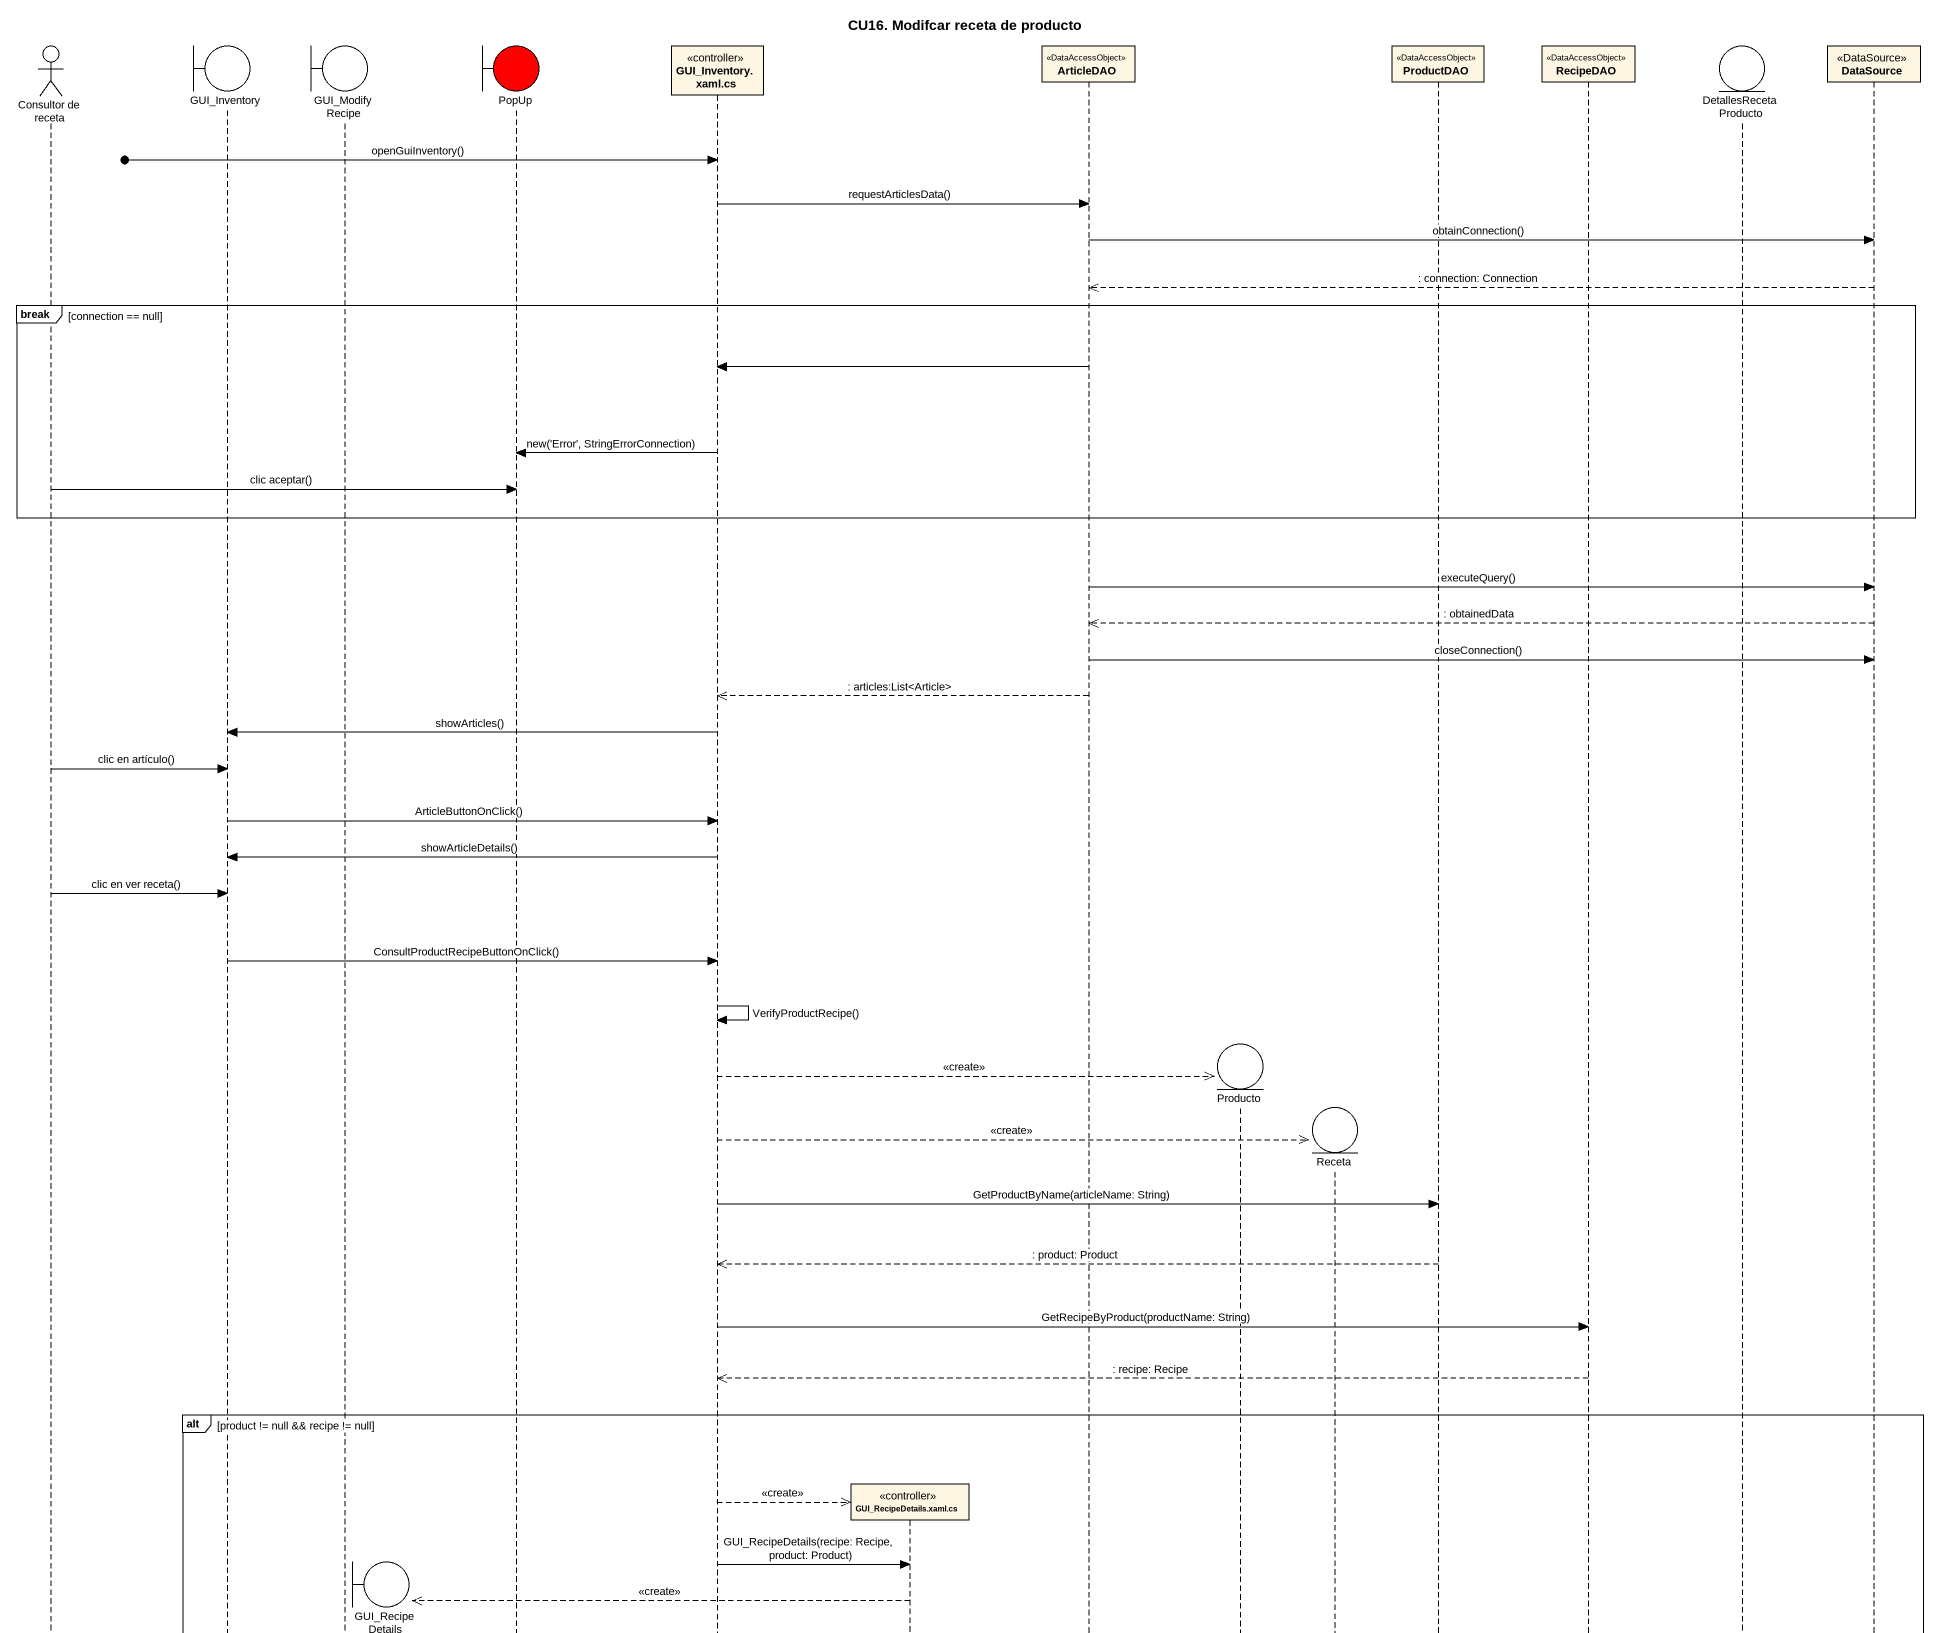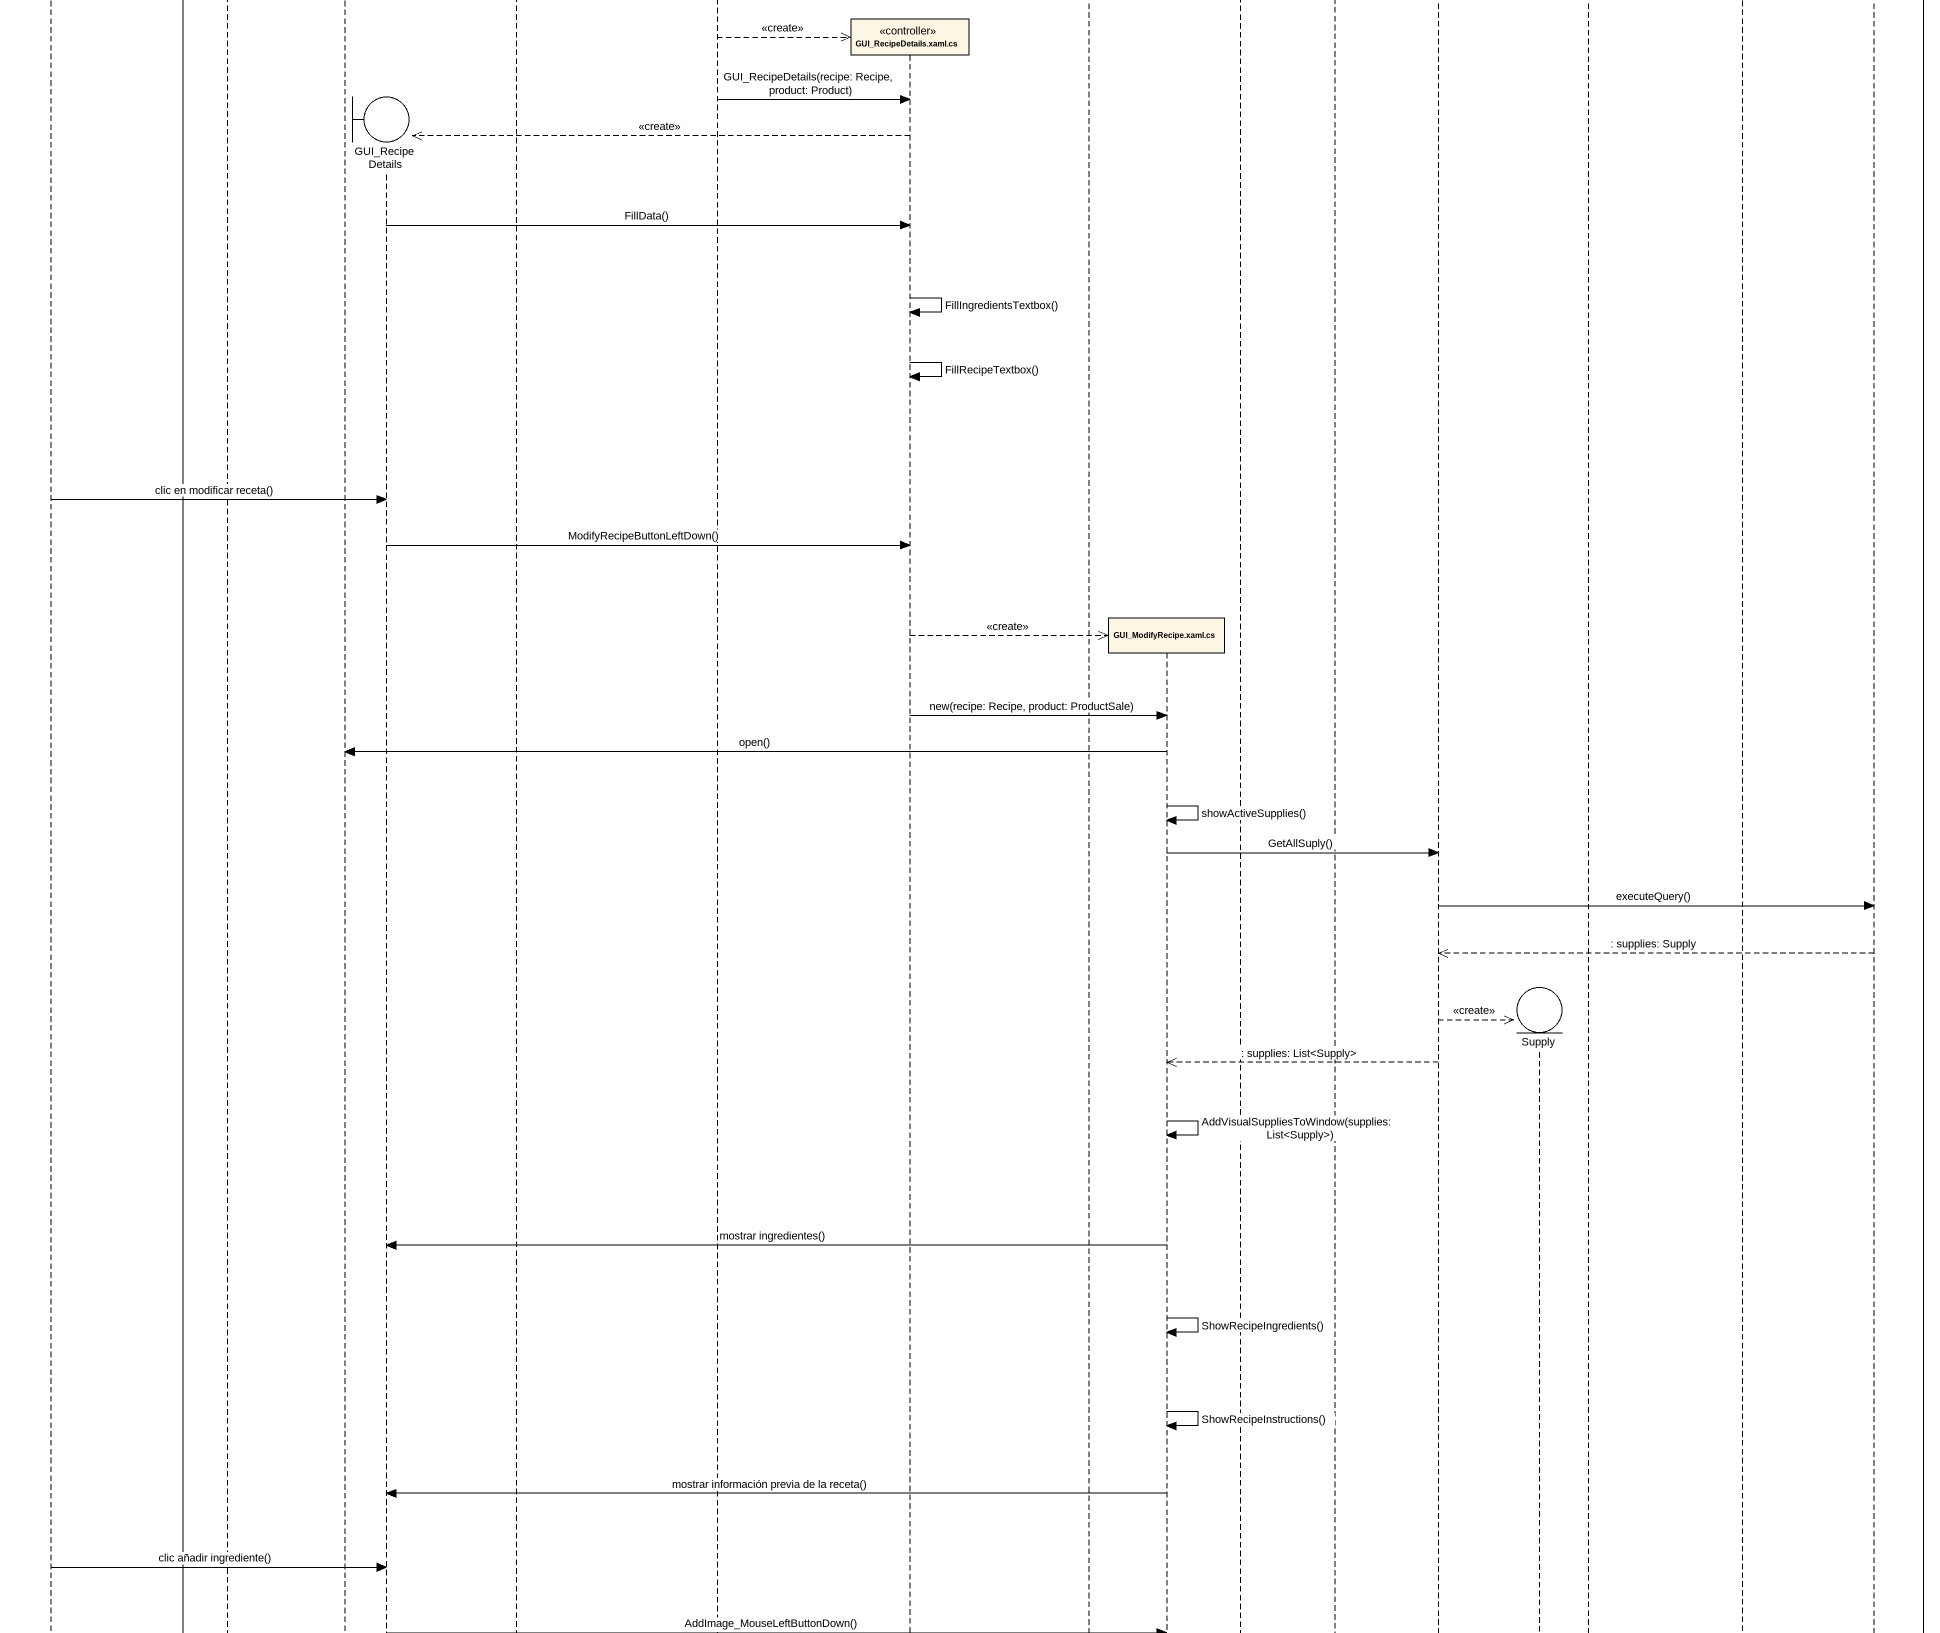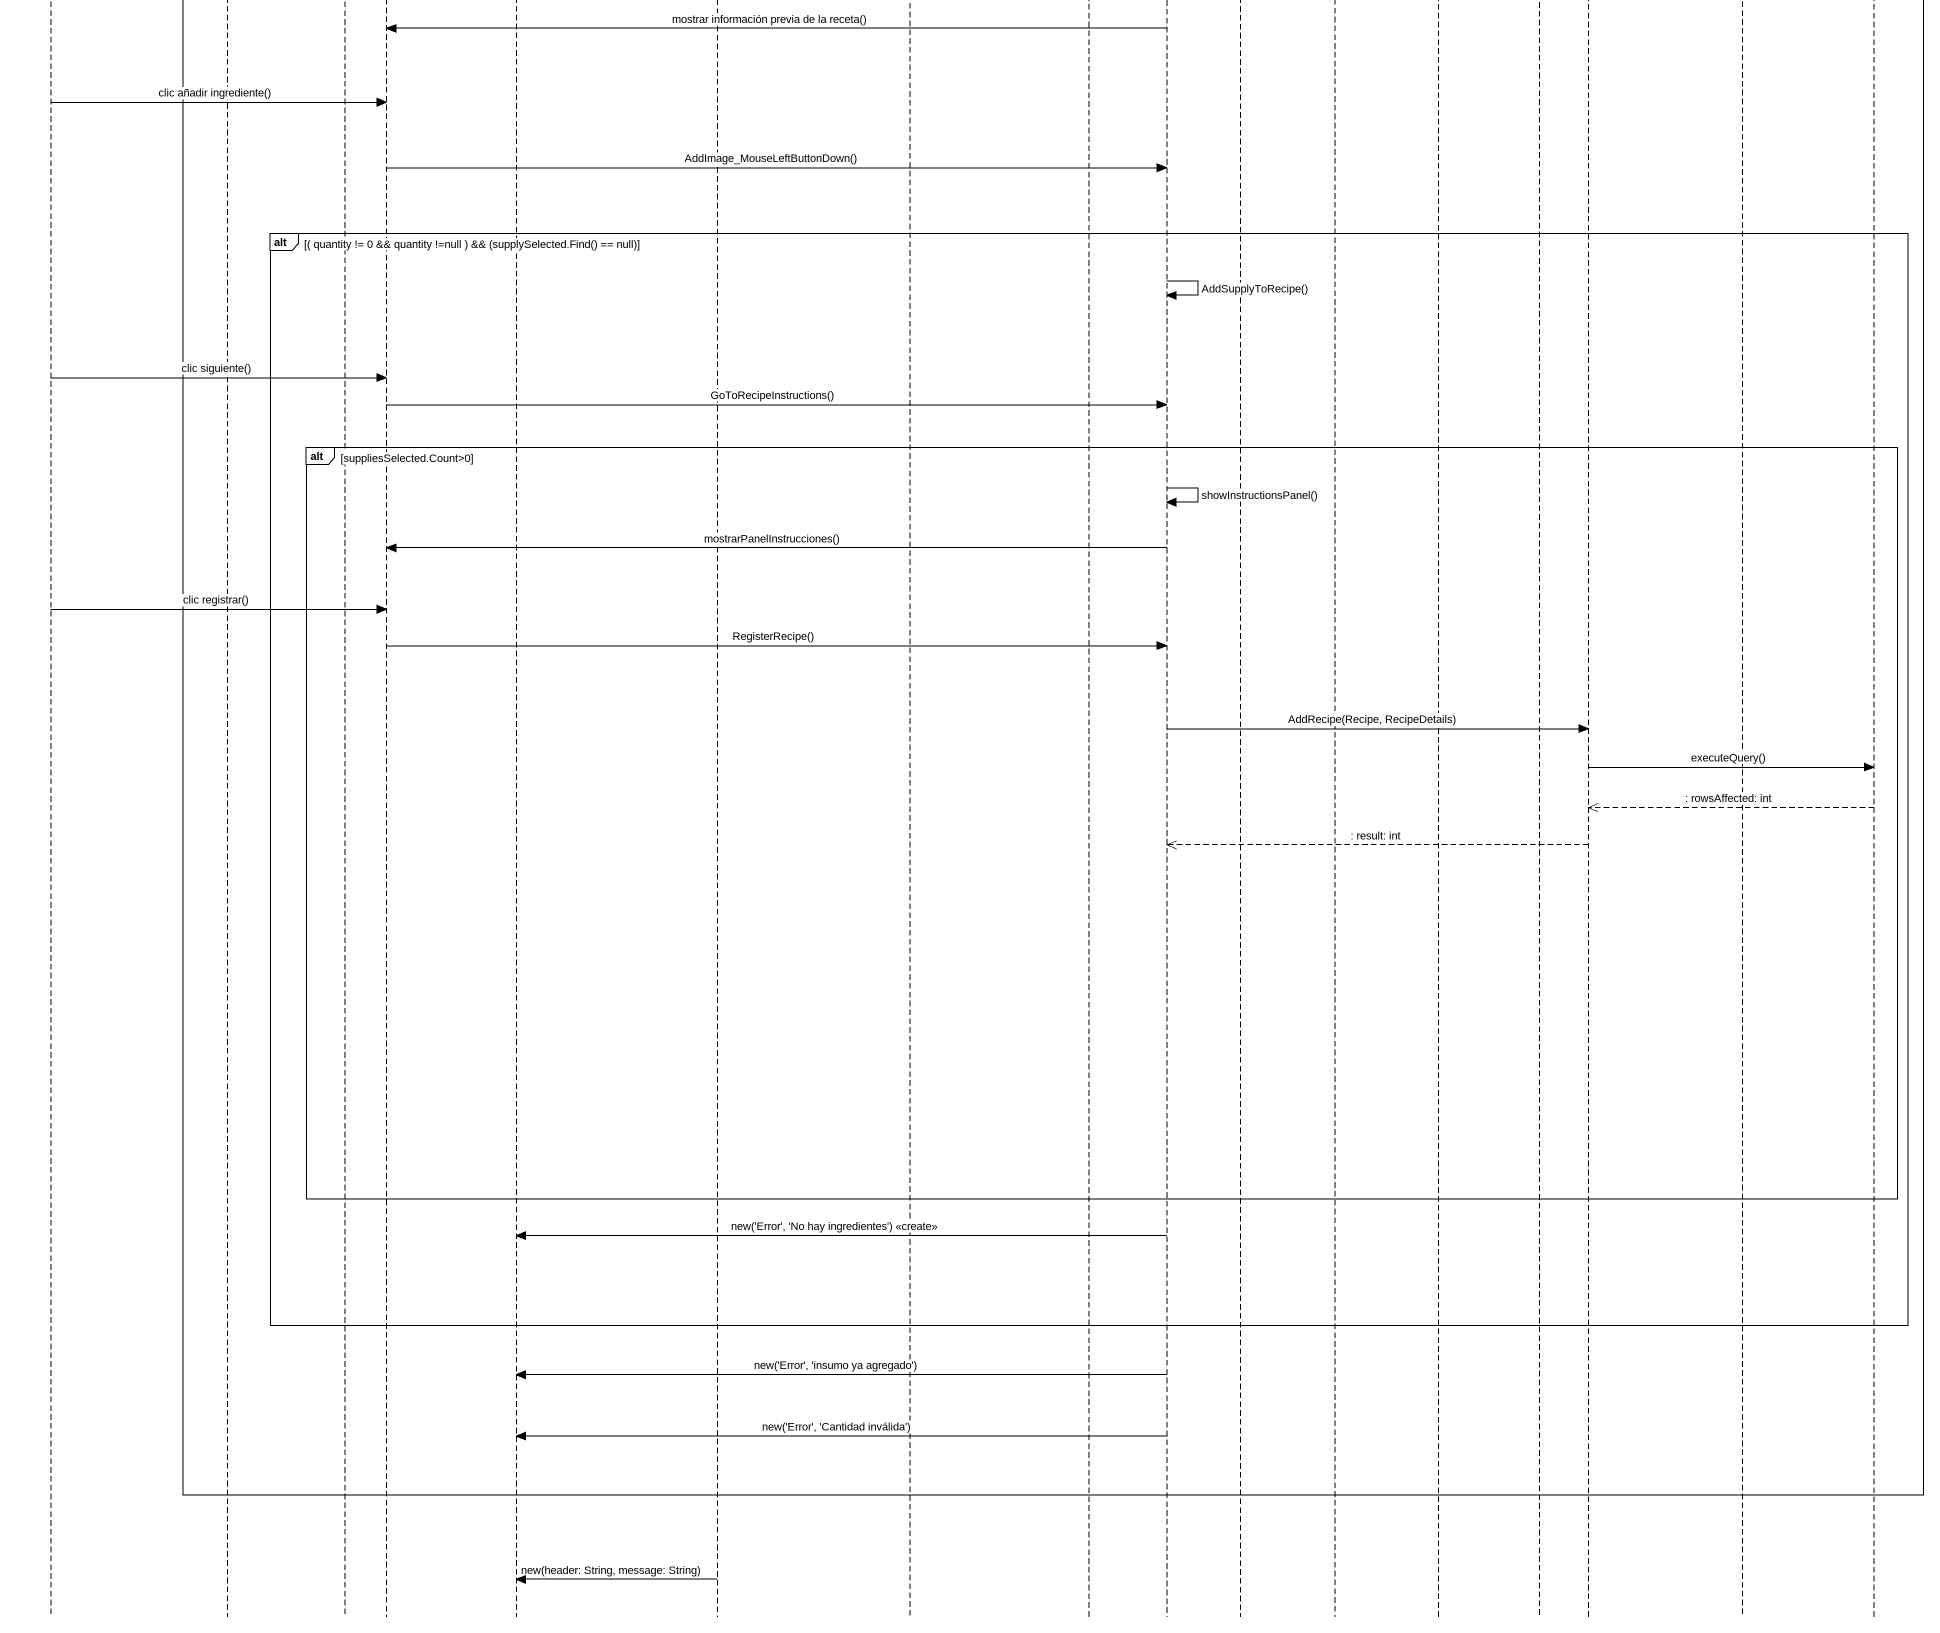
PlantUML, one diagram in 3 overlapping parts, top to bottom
@startuml
title CU16. Modifcar receta de producto
hide footbox
actor "Consultor de receta" as Consultor_de_receta
boundary GUI_Inventory
boundary GUI_ModifyRecipe
boundary GUI_RecipeDetails
boundary PopUp #FF0000
participant "GUI_Inventory.xaml.cs" as GUI_Inventory_xaml_cs <<controller>>
participant "GUI_RecipeDetails.xaml.cs" as GUI_RecipeDetails_xaml_cs <<controller>>
participant ArticleDAO <<DataAccessObject>>
participant "GUI_ModifyRecipe.xaml.cs" as GUI_ModifyRecipe_xaml_cs
entity Producto
entity Receta
participant ProductDAO <<DataAccessObject>>
entity Supply
participant RecipeDAO <<DataAccessObject>>
entity DetallesRecetaProducto
participant DataSource <<DataSource>>

[o-> GUI_Inventory_xaml_cs : openGuiInventory()
GUI_Inventory_xaml_cs -> ArticleDAO : requestArticlesData()
ArticleDAO -> DataSource : obtainConnection()
DataSource -->> ArticleDAO : : connection: Connection
break connection == null
  ArticleDAO -> GUI_Inventory_xaml_cs
  GUI_Inventory_xaml_cs -> PopUp : new('Error', StringErrorConnection)
  Consultor_de_receta -> PopUp : clic aceptar()
end
ArticleDAO -> DataSource : executeQuery()
DataSource -->> ArticleDAO : : obtainedData
ArticleDAO -> DataSource : closeConnection()
ArticleDAO -->> GUI_Inventory_xaml_cs : : articles:List<Article>
GUI_Inventory_xaml_cs -> GUI_Inventory : showArticles()
Consultor_de_receta -> GUI_Inventory : clic en artículo()
GUI_Inventory -> GUI_Inventory_xaml_cs : ArticleButtonOnClick()
GUI_Inventory_xaml_cs -> GUI_Inventory : showArticleDetails()
Consultor_de_receta -> GUI_Inventory : clic en ver receta()
GUI_Inventory -> GUI_Inventory_xaml_cs : ConsultProductRecipeButtonOnClick()
GUI_Inventory_xaml_cs -> GUI_Inventory_xaml_cs : VerifyProductRecipe()
GUI_Inventory_xaml_cs -->> Producto ** : <<create>>
GUI_Inventory_xaml_cs -->> Receta ** : <<create>>
GUI_Inventory_xaml_cs -> ProductDAO : GetProductByName(articleName: String)
ProductDAO -->> GUI_Inventory_xaml_cs : : product: Product
GUI_Inventory_xaml_cs -> RecipeDAO : GetRecipeByProduct(productName: String)
RecipeDAO -->> GUI_Inventory_xaml_cs : : recipe: Recipe
alt product != null && recipe != null
  GUI_Inventory_xaml_cs -->> GUI_RecipeDetails_xaml_cs ** : <<create>>
  GUI_Inventory_xaml_cs -> GUI_RecipeDetails_xaml_cs : GUI_RecipeDetails(recipe: Recipe, product: Product)
  GUI_RecipeDetails_xaml_cs -->> GUI_RecipeDetails ** : <<create>>
  GUI_RecipeDetails -> GUI_RecipeDetails_xaml_cs : FillData()
  GUI_RecipeDetails_xaml_cs -> GUI_RecipeDetails_xaml_cs : FillIngredientsTextbox()
  GUI_RecipeDetails_xaml_cs -> GUI_RecipeDetails_xaml_cs : FillRecipeTextbox()
  Consultor_de_receta -> GUI_RecipeDetails : clic en modificar receta()
  GUI_RecipeDetails -> GUI_RecipeDetails_xaml_cs : ModifyRecipeButtonLeftDown()
  GUI_RecipeDetails_xaml_cs -->> GUI_ModifyRecipe_xaml_cs ** : <<create>>
  GUI_RecipeDetails_xaml_cs -> GUI_ModifyRecipe_xaml_cs : new(recipe: Recipe, product: ProductSale)
  GUI_ModifyRecipe_xaml_cs -> GUI_ModifyRecipe : open()
  GUI_ModifyRecipe_xaml_cs -> GUI_ModifyRecipe_xaml_cs : showActiveSupplies()
  GUI_ModifyRecipe_xaml_cs -> ProductDAO : GetAllSuply()
  ProductDAO -> DataSource : executeQuery()
  DataSource -->> ProductDAO : : supplies: Supply
  ProductDAO -->> Supply ** : <<create>>
  ProductDAO -->> GUI_ModifyRecipe_xaml_cs : : supplies: List<Supply>
  GUI_ModifyRecipe_xaml_cs -> GUI_ModifyRecipe_xaml_cs : AddVisualSuppliesToWindow(supplies: List<Supply>)
  GUI_ModifyRecipe_xaml_cs -> GUI_RecipeDetails : mostrar ingredientes()
  GUI_ModifyRecipe_xaml_cs -> GUI_ModifyRecipe_xaml_cs : ShowRecipeIngredients()
  GUI_ModifyRecipe_xaml_cs -> GUI_ModifyRecipe_xaml_cs : ShowRecipeInstructions()
  GUI_ModifyRecipe_xaml_cs -> GUI_RecipeDetails : mostrar información previa de la receta()
  Consultor_de_receta -> GUI_RecipeDetails : clic añadir ingrediente()
  GUI_RecipeDetails -> GUI_ModifyRecipe_xaml_cs : AddImage_MouseLeftButtonDown()
  alt ( quantity != 0 && quantity !=null ) && (supplySelected.Find() == null)
    GUI_ModifyRecipe_xaml_cs -> GUI_ModifyRecipe_xaml_cs : AddSupplyToRecipe()
    Consultor_de_receta -> GUI_RecipeDetails : clic siguiente()
    GUI_RecipeDetails -> GUI_ModifyRecipe_xaml_cs : GoToRecipeInstructions()
    alt suppliesSelected.Count>0
      GUI_ModifyRecipe_xaml_cs -> GUI_ModifyRecipe_xaml_cs : showInstructionsPanel()
      GUI_ModifyRecipe_xaml_cs -> GUI_RecipeDetails : mostrarPanelInstrucciones()
      Consultor_de_receta -> GUI_RecipeDetails : clic registrar()
      GUI_RecipeDetails -> GUI_ModifyRecipe_xaml_cs : RegisterRecipe()
      GUI_ModifyRecipe_xaml_cs -> RecipeDAO : AddRecipe(Recipe, RecipeDetails)
      RecipeDAO -> DataSource : executeQuery()
      DataSource -->> RecipeDAO : : rowsAffected: int
      RecipeDAO -->> GUI_ModifyRecipe_xaml_cs : : result: int
    end
    GUI_ModifyRecipe_xaml_cs -> PopUp : new('Error', 'No hay ingredientes') <<create>>
  end
  GUI_ModifyRecipe_xaml_cs -> PopUp : new('Error', 'insumo ya agregado')
  GUI_ModifyRecipe_xaml_cs -> PopUp : new('Error', 'Cantidad inválida')
end
GUI_Inventory_xaml_cs -> PopUp : new(header: String, message: String)
@enduml
